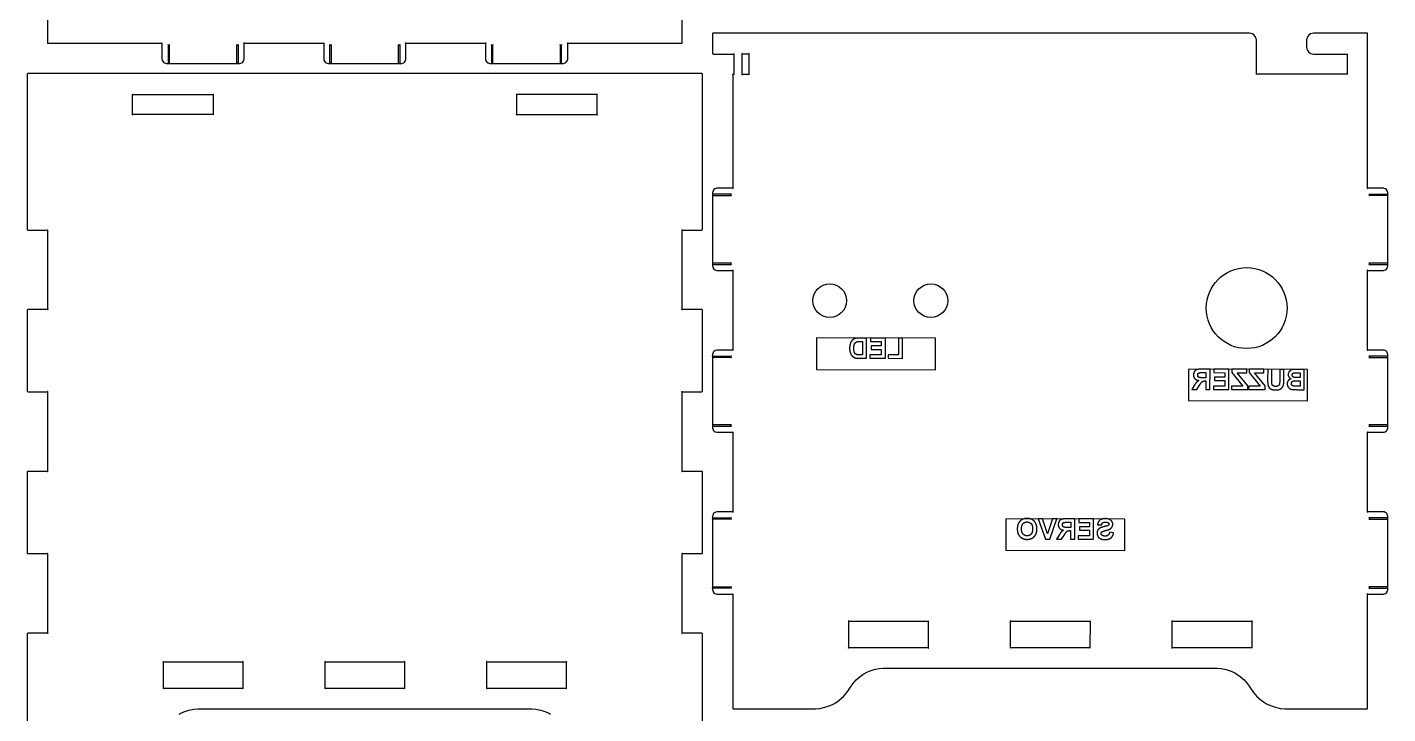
# Model space of a CAD drawing. Header units: millimetres. Extents: x 10 to 212, y 10 to 409.
# Drawn here: x 10 to 211.9, y 111 to 212.8 of the extents above; entities that cross this region are included whole.
import ezdxf

# ---------------------------------------------------------------- set-up
doc = ezdxf.new("R2010")
doc.units = ezdxf.units.MM
doc.layers.get('0').update_dxf_attribs({"linetype": 'CONTINUOUS'})

msp = doc.modelspace()

# ---------------------------------------------------------------- linework, layer by layer
for p, q in [((134.56, 166.67), (133.45, 166.68)), ((133.68, 166.17), (133.95, 166.17)), ((133.95, 166.17), (133.95, 164.18)), ((134.55, 163.67), (134.56, 166.67)), ((135.13, 166.67), (135.12, 166.16)), ((135.12, 166.16), (136.74, 166.16)), ((137.35, 166.67), (135.13, 166.67)), ((136.74, 166.16), (136.74, 165.5)), ((137.34, 163.67), (137.35, 166.67)), ((139.29, 166.64), (139.28, 164.17)), ((139.89, 166.64), (139.29, 166.64)), ((139.89, 163.66), (139.89, 166.64)), ((133.41, 163.68), (134.55, 163.67)), ((133.95, 164.18), (133.49, 164.18)), ((136.74, 164.17), (135.06, 164.18)), ((135.06, 164.18), (135.06, 163.67)), ((135.06, 163.67), (137.34, 163.67)), ((135.24, 165.5), (135.23, 164.99)), ((135.23, 164.99), (136.74, 164.99)), ((136.74, 165.5), (135.24, 165.5)), ((136.74, 164.99), (136.74, 164.17)), ((139.28, 164.17), (137.78, 164.17)), ((137.78, 164.17), (137.78, 163.67)), ((137.78, 163.67), (139.89, 163.66)), ((185.52, 162.06), (184.25, 162.06)), ((184.44, 161.55), (184.92, 161.55)), ((184.92, 161.55), (184.91, 160.79)), ((185.51, 159.06), (185.52, 162.06)), ((186.1, 162.06), (186.09, 161.55)), ((186.09, 161.55), (187.71, 161.54)), ((188.32, 162.05), (186.1, 162.06)), ((187.71, 161.54), (187.71, 160.88)), ((188.31, 159.05), (188.32, 162.05)), ((188.77, 162.05), (188.76, 161.58)), ((188.76, 161.58), (190.4, 159.55)), ((190.96, 162.04), (188.77, 162.05)), ((191.13, 159.59), (189.56, 161.54)), ((189.56, 161.54), (190.96, 161.54)), ((190.96, 161.54), (190.96, 162.04)), ((191.33, 162.04), (191.32, 161.57)), ((191.32, 161.57), (192.96, 159.54)), ((193.52, 162.04), (191.33, 162.04)), ((193.69, 159.58), (192.12, 161.53)), ((192.12, 161.53), (193.52, 161.53)), ((193.52, 161.53), (193.52, 162.04)), ((194.08, 162.04), (194.07, 160.46)), ((194.68, 162.03), (194.08, 162.04)), ((194.68, 160.37), (194.68, 162.03)), ((196.47, 162.03), (195.86, 162.03)), ((195.86, 162.03), (195.86, 160.41)), ((196.47, 160.43), (196.47, 162.03)), ((199.49, 162.02), (198.29, 162.03)), ((198.54, 161.53), (198.88, 161.52)), ((198.88, 161.52), (198.88, 160.83)), ((199.48, 159.02), (199.49, 162.02)), ((183.19, 159.65), (182.82, 159.06)), ((183.54, 159.06), (183.98, 159.71)), ((184.91, 160.79), (184.47, 160.79)), ((184.79, 160.31), (184.91, 160.31)), ((184.91, 160.31), (184.91, 159.06)), ((187.71, 159.56), (186.03, 159.56)), ((186.03, 159.56), (186.03, 159.06)), ((187.71, 160.88), (186.2, 160.88)), ((186.2, 160.88), (186.2, 160.38)), ((186.2, 160.38), (187.71, 160.37)), ((187.71, 160.37), (187.71, 159.56)), ((188.7, 159.55), (188.69, 159.05)), ((190.4, 159.55), (188.7, 159.55)), ((191.13, 159.04), (191.13, 159.59)), ((191.26, 159.55), (191.25, 159.04)), ((192.96, 159.54), (191.26, 159.55)), ((193.69, 159.04), (193.69, 159.58)), ((198.88, 159.53), (198.32, 159.53)), ((198.39, 160.33), (198.88, 160.33)), ((198.88, 160.83), (198.49, 160.83)), ((198.88, 160.33), (198.88, 159.53)), ((182.82, 159.06), (183.54, 159.06)), ((184.91, 159.06), (185.51, 159.06)), ((186.03, 159.06), (188.31, 159.05)), ((188.69, 159.05), (191.13, 159.04)), ((191.25, 159.04), (193.69, 159.04)), ((198.46, 159.02), (199.48, 159.02)), ((160.66, 139.86), (160.02, 139.87)), ((160.02, 139.87), (161.09, 136.86)), ((161.39, 137.64), (160.66, 139.86)), ((162.16, 139.86), (161.39, 137.64)), ((161.73, 136.86), (162.81, 139.86)), ((162.81, 139.86), (162.16, 139.86)), ((165.45, 139.85), (164.18, 139.86)), ((164.37, 139.35), (164.85, 139.35)), ((164.85, 139.35), (164.85, 138.58)), ((165.45, 136.85), (165.45, 139.85)), ((168.25, 139.85), (166.03, 139.85)), ((166.03, 139.85), (166.03, 139.34)), ((166.03, 139.34), (167.64, 139.34)), ((167.64, 139.34), (167.64, 138.67)), ((168.24, 136.85), (168.25, 139.85)), ((163.12, 137.44), (162.75, 136.86)), ((163.47, 136.86), (163.91, 137.51)), ((164.85, 138.58), (164.4, 138.59)), ((164.72, 138.11), (164.84, 138.11)), ((164.84, 138.11), (164.84, 136.85)), ((167.64, 137.35), (165.96, 137.36)), ((165.96, 137.36), (165.96, 136.85)), ((167.64, 138.67), (166.14, 138.68)), ((166.14, 138.68), (166.14, 138.17)), ((166.14, 138.17), (167.64, 138.17)), ((167.64, 138.17), (167.64, 137.35)), ((168.84, 138.99), (169.45, 138.96)), ((171.2, 137.81), (170.61, 137.87)), ((161.09, 136.86), (161.73, 136.86)), ((162.75, 136.86), (163.47, 136.86)), ((164.84, 136.85), (165.45, 136.85)), ((165.96, 136.85), (168.24, 136.85))]:
    msp.add_line(p, q)
for points in [[(13, 227.4), (13, 210.5), (13, 210.48), (13.03, 210.43), (13.08, 210.4), (13.1, 210.4), (30, 210.4), (30.01, 210.4), (30.04, 210.41), (30.04, 210.44), (30.01, 210.44), (30, 210.41), (30, 210.4), (30, 208.1), (30, 208.06), (30.02, 207.92), (30.08, 207.78), (30.09, 207.75), (30.11, 207.72), (30.21, 207.61), (30.32, 207.51), (30.35, 207.49), (30.38, 207.48), (30.52, 207.43), (30.65, 207.4), (30.7, 207.4), (31, 207.4), (41.2, 207.4), (41.18, 207.4), (41.13, 207.43), (41.1, 207.48), (41.1, 207.5), (41.1, 210.2), (41.1, 210.19), (41.11, 210.15), (41.11, 210.15), (41.12, 210.15), (41.15, 210.12), (41.15, 210.11), (41.15, 210.11), (41.19, 210.1), (41.2, 210.1), (41.21, 210.1), (41.25, 210.11), (41.25, 210.11), (41.25, 210.12), (41.28, 210.15), (41.29, 210.15), (41.29, 210.15), (41.3, 210.19), (41.3, 210.2), (41.3, 207.5), (41.3, 207.48), (41.27, 207.43), (41.22, 207.4), (41.2, 207.4), (41.5, 207.4), (41.54, 207.4), (41.68, 207.43), (41.82, 207.48), (41.85, 207.49), (41.88, 207.51), (41.99, 207.61), (42.09, 207.72), (42.11, 207.75), (42.12, 207.78), (42.2, 208.02), (42.2, 208.1), (42.2, 210.4), (54, 210.4), (54, 210.41), (54.01, 210.44), (54.04, 210.44), (54.04, 210.41), (54.01, 210.4), (54, 210.4), (54, 208.1), (54, 208.06), (54.02, 207.92), (54.08, 207.78), (54.09, 207.75), (54.11, 207.72), (54.21, 207.61), (54.32, 207.51), (54.35, 207.49), (54.38, 207.48), (54.52, 207.43), (54.65, 207.4), (54.7, 207.4), (55, 207.4), (54.98, 207.4), (54.93, 207.43), (54.9, 207.48), (54.9, 207.5), (54.9, 210.2), (54.9, 210.19), (54.91, 210.15), (54.91, 210.15), (54.91, 210.15), (54.95, 210.12), (54.95, 210.11), (54.95, 210.11), (54.99, 210.1), (55, 210.1), (55.01, 210.1), (55.05, 210.11), (55.05, 210.11), (55.05, 210.12), (55.08, 210.15), (55.09, 210.15), (55.09, 210.15), (55.1, 210.19), (55.1, 210.2), (55.1, 207.5), (55.1, 207.48), (55.07, 207.43), (55.02, 207.4), (55, 207.4), (65.2, 207.4), (65.18, 207.4), (65.13, 207.43), (65.1, 207.48), (65.1, 207.5), (65.1, 210.2), (65.1, 210.19), (65.11, 210.15), (65.11, 210.15), (65.11, 210.15), (65.15, 210.12), (65.15, 210.11), (65.15, 210.11), (65.19, 210.1), (65.2, 210.1), (65.21, 210.1), (65.25, 210.11), (65.25, 210.11), (65.25, 210.12), (65.28, 210.15), (65.29, 210.15), (65.29, 210.15), (65.3, 210.19), (65.3, 210.2), (65.3, 207.5), (65.3, 207.48), (65.27, 207.43), (65.22, 207.4), (65.2, 207.4), (65.5, 207.4), (65.59, 207.4), (65.82, 207.48), (65.85, 207.49), (65.88, 207.51), (65.99, 207.61), (66.09, 207.72), (66.11, 207.75), (66.12, 207.78), (66.2, 208.02), (66.2, 208.1), (66.2, 210.4), (78, 210.4), (78, 210.41), (78.01, 210.44), (78.04, 210.44), (78.04, 210.41), (78.01, 210.4), (78, 210.4), (78, 208.1), (78, 208.06), (78.02, 207.92), (78.08, 207.78), (78.09, 207.75), (78.11, 207.72), (78.21, 207.61), (78.32, 207.51), (78.35, 207.49), (78.38, 207.48), (78.52, 207.43), (78.65, 207.4), (78.7, 207.4), (79, 207.4), (79.02, 207.4), (79.07, 207.43), (79.1, 207.48), (79.1, 207.5), (79.1, 210.2), (79.1, 210.19), (79.09, 210.15), (79.09, 210.15), (79.08, 210.15), (79.05, 210.12), (79.05, 210.11), (79.05, 210.11), (79.01, 210.1), (79, 210.1), (78.99, 210.1), (78.95, 210.11), (78.95, 210.11), (78.95, 210.12), (78.91, 210.15), (78.91, 210.15), (78.91, 210.15), (78.9, 210.19), (78.9, 210.2), (78.9, 207.5), (78.9, 207.48), (78.93, 207.43), (78.98, 207.4), (79, 207.4), (89.2, 207.4), (89.5, 207.4), (89.59, 207.4), (89.82, 207.48), (89.85, 207.49), (89.88, 207.51), (89.99, 207.61), (90.09, 207.72), (90.11, 207.75), (90.12, 207.78), (90.2, 208.02), (90.2, 208.1), (90.2, 210.4), (90.19, 210.4), (90.16, 210.41), (90.16, 210.44), (90.18, 210.44), (90.2, 210.41), (90.2, 210.4), (107.1, 210.4), (107.12, 210.4), (107.17, 210.43), (107.2, 210.48), (107.2, 210.5), (107.2, 227.4)], [(110.2, 105.8), (110.2, 122.8), (110.2, 122.82), (110.17, 122.87), (110.12, 122.9), (110.1, 122.9), (107.2, 122.9), (107.2, 134.7), (107.2, 134.71), (107.19, 134.74), (107.16, 134.74), (107.16, 134.72), (107.19, 134.7), (107.2, 134.7), (110.1, 134.7), (110.12, 134.7), (110.17, 134.73), (110.2, 134.78), (110.2, 134.8), (110.2, 146.8), (110.2, 146.82), (110.17, 146.87), (110.12, 146.9), (110.1, 146.9), (107.2, 146.9), (107.2, 146.89), (107.19, 146.86), (107.16, 146.86), (107.16, 146.89), (107.19, 146.9), (107.2, 146.9), (107.2, 158.7), (107.19, 158.7), (107.16, 158.72), (107.16, 158.74), (107.19, 158.74), (107.2, 158.71), (107.2, 158.7), (110.1, 158.7), (110.12, 158.7), (110.17, 158.73), (110.2, 158.78), (110.2, 158.8), (110.2, 170.8), (110.2, 170.82), (110.17, 170.87), (110.12, 170.9), (110.1, 170.9), (107.2, 170.9), (107.2, 170.89), (107.19, 170.86), (107.16, 170.86), (107.16, 170.89), (107.19, 170.9), (107.2, 170.9), (107.2, 182.7), (110.1, 182.7), (110.12, 182.7), (110.17, 182.73), (110.2, 182.78), (110.2, 182.8), (110.2, 199.8), (110.2, 205.8), (110.2, 205.82), (110.17, 205.87), (110.12, 205.9), (110.1, 205.9), (107.1, 205.9), (70.1, 205.9), (50.1, 205.9), (13.1, 205.9), (10.1, 205.9), (10.08, 205.9), (10.03, 205.87), (10, 205.82), (10, 205.8), (10, 199.8), (10, 182.8), (10, 182.78), (10.03, 182.73), (10.08, 182.7), (10.1, 182.7), (13, 182.7), (13, 182.71), (13.01, 182.74), (13.04, 182.74), (13.04, 182.72), (13.01, 182.7), (13, 182.7), (13, 170.9), (13.01, 170.9), (13.04, 170.89), (13.04, 170.86), (13.01, 170.86), (13, 170.89), (13, 170.9), (10.1, 170.9), (10.08, 170.9), (10.03, 170.87), (10, 170.82), (10, 170.8), (10, 158.8), (10, 158.78), (10.03, 158.73), (10.08, 158.7), (10.1, 158.7), (13, 158.7), (13, 146.9), (10.1, 146.9), (10.08, 146.9), (10.03, 146.87), (10, 146.82), (10, 146.8), (10, 134.8), (10, 134.78), (10.03, 134.73), (10.08, 134.7), (10.1, 134.7), (13, 134.7), (13, 134.71), (13.01, 134.74), (13.04, 134.74), (13.04, 134.72), (13.01, 134.7), (13, 134.7), (13, 122.9), (13.01, 122.9), (13.04, 122.89), (13.04, 122.86), (13.01, 122.86), (13, 122.89), (13, 122.9), (10.1, 122.9), (10.08, 122.9), (10.03, 122.87), (10, 122.82), (10, 122.8), (10, 105.8)], [(32.54, 110.91), (32.71, 111.01), (33.24, 111.25), (33.96, 111.5), (34.72, 111.65), (35.3, 111.7), (35.49, 111.7), (84.71, 111.7), (84.9, 111.7), (85.48, 111.65), (86.23, 111.5), (86.96, 111.25), (87.49, 111.01), (87.66, 110.91)]]:
    msp.add_lwpolyline(points)
for points in [[(31.1, 207.48), (31.1, 207.5), (31.1, 210.2), (31.1, 210.19), (31.09, 210.15), (31.09, 210.15), (31.08, 210.15), (31.05, 210.12), (31.05, 210.11), (31.05, 210.11), (31.01, 210.1), (31, 210.1), (30.99, 210.1), (30.95, 210.11), (30.95, 210.11), (30.95, 210.12), (30.91, 210.15), (30.91, 210.15), (30.91, 210.15), (30.9, 210.19), (30.9, 210.2), (30.9, 207.5), (30.9, 207.48), (30.93, 207.43), (30.98, 207.4), (31, 207.4), (31.02, 207.4), (31.07, 207.43)], [(42.16, 210.44), (42.16, 210.41), (42.19, 210.4), (42.2, 210.4), (42.2, 210.41), (42.18, 210.44)], [(66.18, 210.44), (66.16, 210.44), (66.16, 210.41), (66.19, 210.4), (66.2, 210.4), (66.2, 210.41)], [(89.3, 210.2), (89.3, 210.19), (89.29, 210.15), (89.29, 210.15), (89.28, 210.15), (89.25, 210.12), (89.25, 210.11), (89.25, 210.11), (89.21, 210.1), (89.2, 210.1), (89.19, 210.1), (89.15, 210.11), (89.15, 210.11), (89.15, 210.12), (89.11, 210.15), (89.11, 210.15), (89.11, 210.15), (89.1, 210.19), (89.1, 210.2), (89.1, 207.5), (89.1, 207.48), (89.13, 207.43), (89.18, 207.4), (89.2, 207.4), (89.22, 207.4), (89.27, 207.43), (89.3, 207.48), (89.3, 207.5)], [(127.6, 111.75), (128.38, 111.91), (129.13, 112.16), (129.68, 112.42), (129.85, 112.52), (130.02, 112.62), (130.51, 112.96), (131.11, 113.49), (131.64, 114.09), (131.98, 114.58), (132.08, 114.75), (132.18, 114.92), (132.51, 115.39), (133.02, 115.97), (133.6, 116.48), (134.07, 116.81), (134.24, 116.91), (134.41, 117.01), (134.94, 117.25), (135.66, 117.5), (136.42, 117.65), (137, 117.7), (137.19, 117.7), (186.41, 117.7), (186.6, 117.7), (187.18, 117.65), (187.93, 117.5), (188.66, 117.25), (189.19, 117.01), (189.36, 116.91), (189.52, 116.81), (190, 116.48), (190.58, 115.97), (191.09, 115.39), (191.42, 114.92), (191.52, 114.75), (191.62, 114.58), (191.96, 114.09), (192.49, 113.49), (193.09, 112.96), (193.58, 112.62), (193.75, 112.52), (193.92, 112.42), (194.47, 112.16), (195.22, 111.91), (196, 111.75), (196.6, 111.7), (196.8, 111.7), (208.8, 111.7), (208.82, 111.7), (208.87, 111.73), (208.9, 111.78), (208.9, 111.8), (208.9, 128.7), (208.9, 128.71), (208.88, 128.74), (208.86, 128.74), (208.86, 128.72), (208.89, 128.7), (208.9, 128.7), (211.2, 128.7), (211.24, 128.7), (211.38, 128.72), (211.52, 128.78), (211.55, 128.79), (211.58, 128.81), (211.69, 128.91), (211.79, 129.02), (211.81, 129.05), (211.82, 129.08), (211.9, 129.32), (211.9, 129.4), (211.9, 129.7), (211.9, 139.9), (211.9, 140.2), (211.9, 140.25), (211.88, 140.38), (211.82, 140.52), (211.81, 140.55), (211.79, 140.58), (211.69, 140.69), (211.58, 140.79), (211.55, 140.81), (211.52, 140.82), (211.38, 140.88), (211.24, 140.9), (211.2, 140.9), (208.9, 140.9), (208.89, 140.9), (208.86, 140.89), (208.86, 140.86), (208.88, 140.86), (208.9, 140.89), (208.9, 140.9), (208.9, 152.7), (208.89, 152.7), (208.86, 152.72), (208.86, 152.74), (208.88, 152.74), (208.9, 152.71), (208.9, 152.7), (211.2, 152.7), (211.24, 152.7), (211.38, 152.73), (211.52, 152.78), (211.55, 152.79), (211.58, 152.81), (211.69, 152.91), (211.79, 153.02), (211.81, 153.05), (211.82, 153.08), (211.9, 153.32), (211.9, 153.4), (211.9, 153.7), (211.9, 153.72), (211.87, 153.77), (211.82, 153.8), (211.8, 153.8), (209.1, 153.8), (209.11, 153.8), (209.15, 153.79), (209.15, 153.79), (209.15, 153.78), (209.18, 153.75), (209.19, 153.75), (209.19, 153.75), (209.2, 153.71), (209.2, 153.7), (209.2, 153.69), (209.19, 153.65), (209.19, 153.65), (209.18, 153.65), (209.15, 153.62), (209.15, 153.61), (209.15, 153.61), (209.11, 153.6), (209.1, 153.6), (211.8, 153.6), (211.82, 153.6), (211.87, 153.63), (211.9, 153.68), (211.9, 153.7), (211.9, 163.9), (211.9, 164.2), (211.9, 164.25), (211.88, 164.38), (211.82, 164.52), (211.81, 164.55), (211.79, 164.58), (211.69, 164.69), (211.58, 164.79), (211.55, 164.81), (211.52, 164.82), (211.38, 164.88), (211.24, 164.9), (211.2, 164.9), (208.9, 164.9), (208.9, 164.89), (208.88, 164.86), (208.86, 164.86), (208.86, 164.89), (208.89, 164.9), (208.9, 164.9), (208.9, 176.7), (208.9, 176.71), (208.88, 176.74), (208.86, 176.74), (208.86, 176.72), (208.89, 176.7), (208.9, 176.7), (211.2, 176.7), (211.24, 176.7), (211.38, 176.72), (211.52, 176.78), (211.55, 176.79), (211.58, 176.81), (211.69, 176.91), (211.79, 177.02), (211.81, 177.05), (211.82, 177.08), (211.88, 177.22), (211.9, 177.36), (211.9, 177.4), (211.9, 177.7), (211.9, 187.9), (211.9, 187.88), (211.87, 187.83), (211.82, 187.8), (211.8, 187.8), (209.1, 187.8), (209.11, 187.8), (209.15, 187.81), (209.15, 187.81), (209.15, 187.82), (209.18, 187.85), (209.19, 187.85), (209.19, 187.85), (209.2, 187.89), (209.2, 187.9), (209.2, 187.91), (209.19, 187.95), (209.19, 187.95), (209.18, 187.96), (209.15, 187.99), (209.15, 187.99), (209.15, 187.99), (209.11, 188), (209.1, 188), (211.8, 188), (211.82, 188), (211.87, 187.97), (211.9, 187.92), (211.9, 187.9), (211.9, 188.2), (211.9, 188.25), (211.88, 188.38), (211.82, 188.52), (211.81, 188.55), (211.79, 188.58), (211.69, 188.69), (211.58, 188.79), (211.55, 188.81), (211.52, 188.82), (211.38, 188.88), (211.24, 188.9), (211.2, 188.9), (208.9, 188.9), (208.89, 188.9), (208.86, 188.89), (208.86, 188.86), (208.88, 188.86), (208.9, 188.89), (208.9, 188.9), (208.9, 205.8), (208.9, 211.8), (208.9, 211.82), (208.87, 211.87), (208.82, 211.9), (208.8, 211.9), (200.95, 211.9), (200.88, 211.9), (200.67, 211.86), (200.44, 211.78), (200.4, 211.75), (200.36, 211.73), (200.17, 211.58), (200.02, 211.39), (200, 211.35), (199.97, 211.31), (199.89, 211.09), (199.85, 210.87), (199.85, 210.8), (199.85, 209.88), (199.85, 209.81), (199.89, 209.59), (199.97, 209.37), (200, 209.33), (200.02, 209.28), (200.17, 209.1), (200.36, 208.95), (200.4, 208.92), (200.44, 208.9), (200.67, 208.81), (200.88, 208.78), (200.95, 208.78), (205.85, 208.78), (205.85, 208.79), (205.86, 208.82), (205.89, 208.81), (205.89, 208.79), (205.86, 208.78), (205.85, 208.78), (205.85, 205.82), (205.86, 205.82), (205.89, 205.81), (205.89, 205.79), (205.86, 205.78), (205.85, 205.82), (205.85, 205.82), (192.4, 205.82), (192.39, 205.82), (192.36, 205.81), (192.36, 205.79), (192.39, 205.78), (192.4, 205.82), (192.4, 205.82), (192.4, 210.8), (192.4, 210.87), (192.36, 211.09), (192.28, 211.31), (192.25, 211.35), (192.23, 211.39), (192.08, 211.58), (191.89, 211.73), (191.85, 211.75), (191.81, 211.78), (191.58, 211.86), (191.37, 211.9), (191.3, 211.9), (111.8, 211.9), (111.78, 211.9), (111.73, 211.87), (111.7, 211.82), (111.7, 211.8), (111.7, 208.88), (111.7, 208.86), (111.73, 208.81), (111.78, 208.78), (111.8, 208.78), (114.85, 208.78), (114.85, 205.82), (114.85, 205.82), (114.86, 205.78), (114.89, 205.79), (114.89, 205.81), (114.86, 205.82), (114.85, 205.82), (114.8, 205.82), (114.78, 205.82), (114.73, 205.8), (114.7, 205.74), (114.7, 205.72), (114.7, 205.8), (114.7, 188.9), (112.4, 188.9), (112.31, 188.9), (112.08, 188.82), (112.05, 188.81), (112.02, 188.79), (111.91, 188.69), (111.81, 188.58), (111.79, 188.55), (111.78, 188.52), (111.72, 188.38), (111.7, 188.25), (111.7, 188.2), (111.7, 187.9), (111.7, 177.7), (111.7, 177.68), (111.73, 177.63), (111.78, 177.6), (111.8, 177.6), (114.5, 177.6), (114.49, 177.6), (114.45, 177.61), (114.45, 177.61), (114.45, 177.62), (114.41, 177.65), (114.41, 177.65), (114.41, 177.65), (114.4, 177.69), (114.4, 177.7), (114.4, 177.71), (114.41, 177.75), (114.41, 177.75), (114.41, 177.75), (114.45, 177.79), (114.45, 177.79), (114.45, 177.79), (114.49, 177.8), (114.5, 177.8), (111.8, 177.8), (111.78, 177.8), (111.73, 177.77), (111.7, 177.72), (111.7, 177.7), (111.7, 177.4), (111.7, 177.36), (111.72, 177.22), (111.78, 177.08), (111.79, 177.05), (111.81, 177.02), (111.91, 176.91), (112.02, 176.81), (112.05, 176.79), (112.08, 176.78), (112.32, 176.7), (112.4, 176.7), (114.7, 176.7), (114.71, 176.7), (114.74, 176.72), (114.74, 176.74), (114.71, 176.74), (114.7, 176.71), (114.7, 176.7), (114.7, 164.9), (114.7, 164.89), (114.71, 164.86), (114.74, 164.86), (114.74, 164.89), (114.71, 164.9), (114.7, 164.9), (112.4, 164.9), (112.31, 164.9), (112.08, 164.82), (112.05, 164.81), (112.02, 164.79), (111.91, 164.69), (111.81, 164.58), (111.79, 164.55), (111.78, 164.52), (111.72, 164.38), (111.7, 164.25), (111.7, 164.2), (111.7, 163.9), (111.7, 163.92), (111.73, 163.97), (111.78, 164), (111.8, 164), (114.5, 164), (114.49, 164), (114.45, 163.99), (114.45, 163.99), (114.45, 163.99), (114.41, 163.95), (114.41, 163.95), (114.41, 163.95), (114.4, 163.91), (114.4, 163.9), (114.4, 163.89), (114.41, 163.85), (114.41, 163.85), (114.41, 163.85), (114.45, 163.82), (114.45, 163.81), (114.45, 163.81), (114.49, 163.8), (114.5, 163.8), (111.8, 163.8), (111.78, 163.8), (111.73, 163.83), (111.7, 163.88), (111.7, 163.9), (111.7, 153.7), (111.7, 153.68), (111.73, 153.63), (111.78, 153.6), (111.8, 153.6), (114.5, 153.6), (114.49, 153.6), (114.45, 153.61), (114.45, 153.61), (114.45, 153.62), (114.41, 153.65), (114.41, 153.65), (114.41, 153.65), (114.4, 153.69), (114.4, 153.7), (114.4, 153.71), (114.41, 153.75), (114.41, 153.75), (114.41, 153.75), (114.45, 153.78), (114.45, 153.79), (114.45, 153.79), (114.49, 153.8), (114.5, 153.8), (111.8, 153.8), (111.78, 153.8), (111.73, 153.77), (111.7, 153.72), (111.7, 153.7), (111.7, 153.4), (111.7, 153.36), (111.72, 153.22), (111.78, 153.08), (111.79, 153.05), (111.81, 153.02), (111.91, 152.91), (112.02, 152.81), (112.05, 152.79), (112.08, 152.78), (112.32, 152.7), (112.4, 152.7), (114.7, 152.7), (114.71, 152.7), (114.74, 152.72), (114.74, 152.74), (114.71, 152.74), (114.7, 152.71), (114.7, 152.7), (114.7, 140.9), (112.4, 140.9), (112.31, 140.9), (112.08, 140.82), (112.05, 140.81), (112.02, 140.79), (111.91, 140.69), (111.81, 140.58), (111.79, 140.55), (111.78, 140.52), (111.72, 140.38), (111.7, 140.25), (111.7, 140.2), (111.7, 139.9), (111.7, 139.92), (111.73, 139.97), (111.78, 140), (111.8, 140), (114.5, 140), (114.49, 140), (114.45, 139.99), (114.45, 139.99), (114.45, 139.99), (114.41, 139.96), (114.41, 139.95), (114.41, 139.95), (114.4, 139.91), (114.4, 139.9), (114.4, 139.89), (114.41, 139.85), (114.41, 139.85), (114.41, 139.85), (114.45, 139.82), (114.45, 139.81), (114.45, 139.81), (114.49, 139.8), (114.5, 139.8), (111.8, 139.8), (111.78, 139.8), (111.73, 139.83), (111.7, 139.88), (111.7, 139.9), (111.7, 129.7), (111.7, 129.72), (111.73, 129.77), (111.78, 129.8), (111.8, 129.8), (114.5, 129.8), (114.49, 129.8), (114.45, 129.79), (114.45, 129.79), (114.45, 129.78), (114.41, 129.75), (114.41, 129.75), (114.41, 129.75), (114.4, 129.71), (114.4, 129.7), (114.4, 129.69), (114.41, 129.65), (114.41, 129.65), (114.41, 129.65), (114.45, 129.62), (114.45, 129.61), (114.45, 129.61), (114.49, 129.6), (114.5, 129.6), (111.8, 129.6), (111.78, 129.6), (111.73, 129.63), (111.7, 129.68), (111.7, 129.7), (111.7, 129.4), (111.7, 129.36), (111.72, 129.22), (111.78, 129.08), (111.79, 129.05), (111.81, 129.02), (111.91, 128.91), (112.02, 128.81), (112.05, 128.79), (112.08, 128.78), (112.32, 128.7), (112.4, 128.7), (114.7, 128.7), (114.7, 128.71), (114.71, 128.74), (114.74, 128.74), (114.74, 128.72), (114.71, 128.7), (114.7, 128.7), (114.7, 111.8), (114.7, 111.78), (114.73, 111.73), (114.78, 111.7), (114.8, 111.7), (126.8, 111.7), (127, 111.7)], [(114.85, 208.78), (114.86, 208.78), (114.89, 208.79), (114.89, 208.81), (114.86, 208.82), (114.85, 208.79)], [(116.09, 208.85), (116.1, 208.85), (116.1, 208.86), (116.08, 208.89), (116.06, 208.89), (116.06, 208.87)], [(116.1, 208.85), (116.6, 208.85), (117.1, 208.85), (117.1, 205.75), (116.1, 205.75)], [(117.11, 208.85), (117.14, 208.87), (117.14, 208.89), (117.11, 208.89), (117.1, 208.86), (117.1, 208.85)], [(116.08, 205.71), (116.1, 205.74), (116.1, 205.75), (116.09, 205.75), (116.06, 205.74), (116.06, 205.71)], [(117.11, 205.71), (117.14, 205.71), (117.14, 205.74), (117.11, 205.75), (117.1, 205.75), (117.1, 205.74)], [(25.62, 199.83), (25.62, 202.78), (25.61, 202.78), (25.58, 202.79), (25.59, 202.81), (25.61, 202.82), (25.62, 202.79), (25.62, 202.78), (31.6, 202.78), (37.58, 202.78), (37.58, 199.83)], [(37.58, 202.78), (37.58, 202.78), (37.62, 202.79), (37.61, 202.81), (37.59, 202.82), (37.58, 202.79)], [(82.63, 199.81), (82.63, 199.83), (94.57, 199.83), (94.57, 199.81), (94.59, 199.78), (94.61, 199.79), (94.62, 199.81), (94.58, 199.83), (94.57, 199.83), (94.57, 202.78), (88.6, 202.78), (82.63, 202.78), (82.63, 202.79), (82.61, 202.82), (82.59, 202.81), (82.58, 202.79), (82.61, 202.78), (82.63, 202.78), (82.63, 199.83), (82.61, 199.83), (82.58, 199.81), (82.59, 199.79), (82.61, 199.78)], [(94.59, 202.82), (94.57, 202.79), (94.57, 202.78), (94.58, 202.78), (94.62, 202.79), (94.61, 202.81)], [(25.62, 199.83), (25.61, 199.83), (25.58, 199.81), (25.59, 199.79), (25.61, 199.78), (25.62, 199.81)], [(37.58, 199.83), (37.58, 199.81), (37.59, 199.78), (37.61, 199.79), (37.62, 199.81), (37.58, 199.83)], [(114.41, 187.85), (114.41, 187.85), (114.4, 187.89), (114.4, 187.9), (114.4, 187.91), (114.41, 187.95), (114.41, 187.95), (114.41, 187.96), (114.45, 187.99), (114.45, 187.99), (114.45, 187.99), (114.49, 188), (114.5, 188), (111.8, 188), (111.78, 188), (111.73, 187.97), (111.7, 187.92), (111.7, 187.9), (111.7, 187.88), (111.73, 187.83), (111.78, 187.8), (111.8, 187.8), (114.5, 187.8), (114.49, 187.8), (114.45, 187.81), (114.45, 187.81), (114.45, 187.82), (114.41, 187.85)], [(114.71, 188.86), (114.74, 188.86), (114.74, 188.89), (114.71, 188.9), (114.7, 188.9), (114.7, 188.89)], [(107.19, 182.7), (107.2, 182.7), (107.2, 182.71), (107.19, 182.74), (107.16, 182.74), (107.16, 182.72)], [(209.15, 177.61), (209.11, 177.6), (209.1, 177.6), (211.8, 177.6), (211.82, 177.6), (211.87, 177.63), (211.9, 177.68), (211.9, 177.7), (211.9, 177.72), (211.87, 177.77), (211.82, 177.8), (211.8, 177.8), (209.1, 177.8), (209.11, 177.8), (209.15, 177.79), (209.15, 177.79), (209.15, 177.79), (209.18, 177.75), (209.19, 177.75), (209.19, 177.75), (209.2, 177.71), (209.2, 177.7), (209.2, 177.69), (209.19, 177.65), (209.19, 177.65), (209.18, 177.65), (209.15, 177.62), (209.15, 177.61)], [(127.12, 162.02), (144.79, 161.98), (144.8, 166.65), (127.13, 166.69)], [(209.1, 164), (209.11, 164), (209.15, 163.99), (209.15, 163.99), (209.15, 163.99), (209.18, 163.95), (209.19, 163.95), (209.19, 163.95), (209.2, 163.91), (209.2, 163.9), (209.2, 163.89), (209.19, 163.85), (209.19, 163.85), (209.18, 163.85), (209.15, 163.82), (209.15, 163.81), (209.15, 163.81), (209.11, 163.8), (209.1, 163.8), (211.8, 163.8), (211.82, 163.8), (211.87, 163.83), (211.9, 163.88), (211.9, 163.9), (211.9, 163.92), (211.87, 163.97), (211.82, 164), (211.8, 164)], [(182.31, 157.39), (199.98, 157.35), (199.99, 162.02), (182.32, 162.06)], [(13, 158.7), (13.01, 158.7), (13.04, 158.72), (13.04, 158.74), (13.01, 158.74), (13, 158.71)], [(13, 146.89), (13.01, 146.86), (13.04, 146.86), (13.04, 146.89), (13.01, 146.9), (13, 146.9)], [(114.7, 140.89), (114.71, 140.86), (114.74, 140.86), (114.74, 140.89), (114.71, 140.9), (114.7, 140.9)], [(155.21, 135.21), (172.89, 135.16), (172.9, 139.83), (155.23, 139.88)], [(211.87, 139.97), (211.82, 140), (211.8, 140), (209.1, 140), (209.11, 140), (209.15, 139.99), (209.15, 139.99), (209.15, 139.99), (209.18, 139.96), (209.19, 139.95), (209.19, 139.95), (209.2, 139.91), (209.2, 139.9), (209.2, 139.89), (209.19, 139.85), (209.19, 139.85), (209.18, 139.85), (209.15, 139.82), (209.15, 139.81), (209.15, 139.81), (209.11, 139.8), (209.1, 139.8), (211.8, 139.8), (211.82, 139.8), (211.87, 139.83), (211.9, 139.88), (211.9, 139.9), (211.9, 139.92)], [(211.87, 129.77), (211.82, 129.8), (211.8, 129.8), (209.1, 129.8), (209.11, 129.8), (209.15, 129.79), (209.15, 129.79), (209.15, 129.78), (209.18, 129.75), (209.19, 129.75), (209.19, 129.75), (209.2, 129.71), (209.2, 129.7), (209.2, 129.69), (209.19, 129.65), (209.19, 129.65), (209.18, 129.65), (209.15, 129.62), (209.15, 129.61), (209.15, 129.61), (209.11, 129.6), (209.1, 129.6), (211.8, 129.6), (211.82, 129.6), (211.87, 129.63), (211.9, 129.68), (211.9, 129.7), (211.9, 129.72)], [(137.8, 120.73), (131.9, 120.73), (131.9, 120.72), (131.88, 120.69), (131.86, 120.69), (131.86, 120.71), (131.89, 120.73), (131.9, 120.73), (131.91, 124.67), (143.71, 124.67), (143.7, 120.73)], [(131.87, 124.69), (131.9, 124.67), (131.91, 124.67), (131.91, 124.69), (131.9, 124.72), (131.87, 124.71)], [(143.72, 124.67), (143.75, 124.69), (143.75, 124.71), (143.72, 124.72), (143.71, 124.69), (143.71, 124.67)], [(155.9, 120.73), (155.91, 124.67), (155.91, 124.69), (155.9, 124.72), (155.87, 124.71), (155.87, 124.69), (155.9, 124.67), (155.91, 124.67), (167.71, 124.67), (167.7, 120.73), (167.7, 120.72), (167.71, 120.69), (167.74, 120.69), (167.74, 120.71), (167.71, 120.73), (167.7, 120.73), (161.8, 120.73)], [(167.71, 124.67), (167.72, 124.67), (167.75, 124.69), (167.75, 124.71), (167.72, 124.72), (167.71, 124.69)], [(179.91, 124.67), (179.91, 124.69), (179.9, 124.72), (179.87, 124.71), (179.87, 124.69), (179.9, 124.67)], [(185.8, 120.73), (179.9, 120.73), (179.91, 124.67), (191.71, 124.67), (191.71, 124.69), (191.72, 124.72), (191.75, 124.71), (191.75, 124.69), (191.72, 124.67), (191.71, 124.67), (191.7, 120.73)], [(107.2, 122.89), (107.2, 122.9), (107.19, 122.9), (107.16, 122.89), (107.16, 122.86), (107.19, 122.86)], [(143.71, 120.69), (143.74, 120.69), (143.74, 120.71), (143.71, 120.73), (143.7, 120.73), (143.7, 120.72)], [(155.89, 120.73), (155.86, 120.71), (155.86, 120.69), (155.88, 120.69), (155.9, 120.72), (155.9, 120.73)], [(179.88, 120.69), (179.9, 120.72), (179.9, 120.73), (179.89, 120.73), (179.86, 120.71), (179.86, 120.69)], [(191.71, 120.69), (191.74, 120.69), (191.74, 120.71), (191.71, 120.73), (191.7, 120.73), (191.7, 120.72)], [(36.1, 114.72), (30.2, 114.72), (30.2, 118.67), (30.19, 118.67), (30.16, 118.69), (30.16, 118.71), (30.18, 118.72), (30.2, 118.69), (30.2, 118.67), (42.01, 118.67), (42.04, 118.69), (42.04, 118.71), (42.01, 118.72), (42, 118.69), (42, 118.62), (42, 114.72)], [(54.2, 118.67), (54.2, 118.69), (54.18, 118.72), (54.16, 118.71), (54.16, 118.69), (54.19, 118.67)], [(54.16, 114.71), (54.16, 114.69), (54.18, 114.68), (54.2, 114.72), (54.2, 114.72), (54.2, 118.67), (66, 118.67), (66, 114.72), (66, 114.72), (66.01, 114.68), (66.04, 114.69), (66.04, 114.71), (66.01, 114.72), (66, 114.72), (60.1, 114.72), (54.2, 114.72), (54.19, 114.72)], [(66, 118.67), (66.01, 118.67), (66.04, 118.69), (66.04, 118.71), (66.01, 118.72), (66, 118.69)], [(78.19, 118.67), (78.2, 118.67), (78.2, 118.69), (78.18, 118.72), (78.16, 118.71), (78.16, 118.69)], [(78.2, 114.72), (78.2, 118.67), (90, 118.67), (90, 118.69), (90.01, 118.72), (90.04, 118.71), (90.04, 118.69), (90.01, 118.67), (90, 118.67), (90, 114.72), (84.1, 114.72)], [(30.2, 114.72), (30.2, 114.72), (30.19, 114.72), (30.16, 114.71), (30.16, 114.69), (30.18, 114.68)], [(42.01, 114.72), (42, 114.72), (42, 114.72), (42.01, 114.68), (42.04, 114.69), (42.04, 114.71)], [(78.18, 114.68), (78.2, 114.72), (78.2, 114.72), (78.19, 114.72), (78.16, 114.71), (78.16, 114.69)], [(90, 114.72), (90, 114.72), (90.01, 114.68), (90.04, 114.69), (90.04, 114.71), (90.01, 114.72)]]:
    msp.add_lwpolyline(points, close=True)
for centre, radius in [((190.96, 171.12), 6), ((129.09, 172.22), 2.5), ((144.09, 172.22), 2.5)]:
    msp.add_circle(centre, radius)
for points in [[(132.14, 165.86), (132.04, 165.57), (132.04, 165.15)], [(132.43, 166.34), (132.24, 166.15), (132.14, 165.86)], [(132.88, 166.62), (132.62, 166.54), (132.43, 166.34)], [(132.66, 165.18), (132.67, 165.52), (132.73, 165.71)], [(132.73, 165.71), (132.79, 165.9), (132.9, 166)], [(133.45, 166.68), (133.08, 166.68), (132.88, 166.62)], [(132.9, 166), (133.01, 166.1), (133.18, 166.14)], [(133.18, 166.14), (133.31, 166.17), (133.68, 166.17)], [(132.04, 165.15), (132.04, 164.78), (132.13, 164.51)], [(132.13, 164.51), (132.24, 164.18), (132.45, 163.98)], [(132.45, 163.98), (132.61, 163.83), (132.87, 163.74)], [(132.72, 164.63), (132.66, 164.83), (132.66, 165.18)], [(132.88, 164.34), (132.79, 164.42), (132.72, 164.63)], [(132.87, 163.74), (133.07, 163.68), (133.41, 163.68)], [(133.13, 164.21), (132.98, 164.25), (132.88, 164.34)], [(133.49, 164.18), (133.24, 164.18), (133.13, 164.21)], [(183.2, 161.69), (183.07, 161.49), (183.07, 161.22)], [(183.55, 161.98), (183.33, 161.9), (183.2, 161.69)], [(184.25, 162.06), (183.77, 162.06), (183.55, 161.98)], [(183.77, 161.43), (183.85, 161.52), (184, 161.54)], [(184, 161.54), (184.07, 161.55), (184.44, 161.55)], [(197.22, 161.62), (197.12, 161.47), (197.12, 161.27)], [(197.45, 161.87), (197.31, 161.78), (197.22, 161.62)], [(197.76, 162), (197.59, 161.97), (197.45, 161.87)], [(198.29, 162.03), (197.94, 162.03), (197.76, 162)], [(198.02, 161.52), (198.11, 161.53), (198.54, 161.53)], [(183.07, 161.22), (183.07, 160.88), (183.26, 160.66)], [(183.53, 160.13), (183.4, 160), (183.19, 159.65)], [(183.26, 160.66), (183.46, 160.44), (183.86, 160.38)], [(183.86, 160.38), (183.66, 160.27), (183.53, 160.13)], [(183.69, 161.18), (183.69, 161.33), (183.77, 161.43)], [(183.75, 160.96), (183.69, 161.05), (183.69, 161.18)], [(183.92, 160.83), (183.81, 160.87), (183.75, 160.96)], [(184.47, 160.79), (184.03, 160.79), (183.92, 160.83)], [(183.98, 159.71), (184.22, 160.06), (184.3, 160.15)], [(184.3, 160.15), (184.39, 160.24), (184.48, 160.28)], [(184.48, 160.28), (184.58, 160.31), (184.79, 160.31)], [(194.07, 160.46), (194.07, 159.92), (194.12, 159.7)], [(194.12, 159.7), (194.17, 159.47), (194.3, 159.32)], [(194.71, 159.86), (194.68, 160.02), (194.68, 160.37)], [(194.86, 159.61), (194.73, 159.71), (194.71, 159.86)], [(195.25, 159.5), (194.99, 159.5), (194.86, 159.61)], [(195.65, 159.61), (195.5, 159.5), (195.25, 159.5)], [(195.84, 159.9), (195.8, 159.72), (195.65, 159.61)], [(195.86, 160.41), (195.86, 160.02), (195.84, 159.9)], [(196.23, 159.34), (196.36, 159.49), (196.41, 159.67)], [(196.41, 159.67), (196.47, 159.93), (196.47, 160.43)], [(197.12, 160.35), (196.97, 160.16), (196.97, 159.9)], [(196.97, 159.9), (196.97, 159.69), (197.07, 159.5)], [(197.12, 161.27), (197.12, 161.06), (197.24, 160.89)], [(197.54, 160.62), (197.27, 160.54), (197.12, 160.35)], [(197.24, 160.89), (197.35, 160.71), (197.54, 160.62)], [(197.6, 159.93), (197.6, 160.06), (197.66, 160.15)], [(197.68, 159.67), (197.6, 159.77), (197.6, 159.93)], [(197.66, 160.15), (197.73, 160.25), (197.85, 160.29)], [(197.9, 159.55), (197.77, 159.57), (197.68, 159.67)], [(197.71, 161.19), (197.71, 161.32), (197.79, 161.41)], [(197.8, 160.95), (197.71, 161.04), (197.71, 161.19)], [(197.79, 161.41), (197.87, 161.5), (198.02, 161.52)], [(198.05, 160.84), (197.89, 160.86), (197.8, 160.95)], [(197.85, 160.29), (197.98, 160.33), (198.39, 160.33)], [(198.32, 159.53), (197.99, 159.53), (197.9, 159.55)], [(198.49, 160.83), (198.13, 160.83), (198.05, 160.84)], [(194.3, 159.32), (194.43, 159.17), (194.65, 159.07)], [(194.65, 159.07), (194.87, 158.98), (195.23, 158.98)], [(195.23, 158.98), (195.66, 158.98), (195.88, 159.08)], [(195.88, 159.08), (196.11, 159.18), (196.23, 159.34)], [(197.07, 159.5), (197.16, 159.31), (197.33, 159.19)], [(197.33, 159.19), (197.49, 159.07), (197.73, 159.05)], [(197.73, 159.05), (197.88, 159.03), (198.46, 159.02)], [(157.32, 139.51), (156.92, 139.1), (156.92, 138.37)], [(158.38, 139.92), (157.72, 139.92), (157.32, 139.51)], [(157.77, 139.15), (158, 139.4), (158.37, 139.4)], [(158.37, 139.4), (158.75, 139.4), (158.98, 139.14)], [(159.03, 139.8), (158.75, 139.92), (158.38, 139.92)], [(159.42, 139.53), (159.24, 139.71), (159.03, 139.8)], [(159.69, 139.12), (159.59, 139.35), (159.42, 139.53)], [(163.13, 139.49), (163, 139.28), (163, 139.02)], [(163.48, 139.78), (163.26, 139.7), (163.13, 139.49)], [(164.18, 139.86), (163.7, 139.86), (163.48, 139.78)], [(163.7, 139.22), (163.78, 139.31), (163.93, 139.34)], [(163.93, 139.34), (164.01, 139.35), (164.37, 139.35)], [(169.15, 139.65), (168.86, 139.4), (168.84, 138.99)], [(170, 139.89), (169.43, 139.89), (169.15, 139.65)], [(169.62, 139.29), (169.75, 139.39), (170, 139.39)], [(170.59, 139.79), (170.34, 139.89), (170, 139.89)], [(170, 139.39), (170.27, 139.39), (170.42, 139.28)], [(170.96, 139.48), (170.83, 139.68), (170.59, 139.79)], [(171.09, 139.05), (171.09, 139.28), (170.96, 139.48)], [(156.92, 138.37), (156.92, 137.64), (157.31, 137.23)], [(157.55, 138.38), (157.55, 138.9), (157.77, 139.15)], [(157.78, 137.6), (157.54, 137.86), (157.55, 138.38)], [(158.37, 137.34), (158.01, 137.34), (157.78, 137.6)], [(158.97, 137.6), (158.73, 137.34), (158.37, 137.34)], [(159.2, 138.37), (159.2, 137.86), (158.97, 137.6)], [(158.98, 139.14), (159.21, 138.89), (159.2, 138.37)], [(159.43, 137.22), (159.83, 137.63), (159.83, 138.35)], [(159.83, 138.35), (159.83, 138.81), (159.69, 139.12)], [(163, 139.02), (163, 138.68), (163.2, 138.46)], [(163.46, 137.93), (163.34, 137.79), (163.12, 137.44)], [(163.2, 138.46), (163.39, 138.24), (163.79, 138.18)], [(163.79, 138.18), (163.59, 138.07), (163.46, 137.93)], [(163.62, 138.98), (163.62, 139.13), (163.7, 139.22)], [(163.68, 138.75), (163.62, 138.84), (163.62, 138.98)], [(163.85, 138.62), (163.74, 138.66), (163.68, 138.75)], [(164.4, 138.59), (163.96, 138.59), (163.85, 138.62)], [(163.91, 137.51), (164.15, 137.86), (164.23, 137.95)], [(164.23, 137.95), (164.32, 138.04), (164.42, 138.07)], [(164.42, 138.07), (164.51, 138.11), (164.72, 138.11)], [(168.88, 138.2), (168.76, 138), (168.76, 137.72)], [(168.76, 137.72), (168.76, 137.46), (168.9, 137.23)], [(169.21, 138.5), (169, 138.39), (168.88, 138.2)], [(169.86, 138.71), (169.42, 138.61), (169.21, 138.5)], [(169.36, 137.71), (169.36, 137.82), (169.42, 137.9)], [(169.51, 137.42), (169.36, 137.55), (169.36, 137.71)], [(169.42, 137.9), (169.49, 137.97), (169.64, 138.02)], [(169.45, 138.96), (169.49, 139.19), (169.62, 139.29)], [(169.95, 137.3), (169.66, 137.3), (169.51, 137.42)], [(169.64, 138.02), (169.75, 138.06), (170.13, 138.15)], [(170.42, 138.91), (170.31, 138.82), (169.86, 138.71)], [(170.39, 137.44), (170.23, 137.3), (169.95, 137.3)], [(170.13, 138.15), (170.62, 138.27), (170.81, 138.45)], [(170.61, 137.87), (170.55, 137.58), (170.39, 137.44)], [(170.42, 139.28), (170.51, 139.21), (170.51, 139.09)], [(170.51, 139.09), (170.51, 138.99), (170.42, 138.91)], [(170.81, 138.45), (171.09, 138.7), (171.09, 139.05)], [(170.83, 137.05), (171.13, 137.31), (171.2, 137.81)], [(157.31, 137.23), (157.71, 136.82), (158.37, 136.82)], [(158.37, 136.82), (159.04, 136.82), (159.43, 137.22)], [(168.9, 137.23), (169.04, 137.01), (169.3, 136.9)], [(169.3, 136.9), (169.56, 136.79), (169.95, 136.79)], [(169.95, 136.79), (170.52, 136.79), (170.83, 137.05)]]:
    msp.add_open_spline(points, degree=2)

doc.saveas('drawing.dxf')
